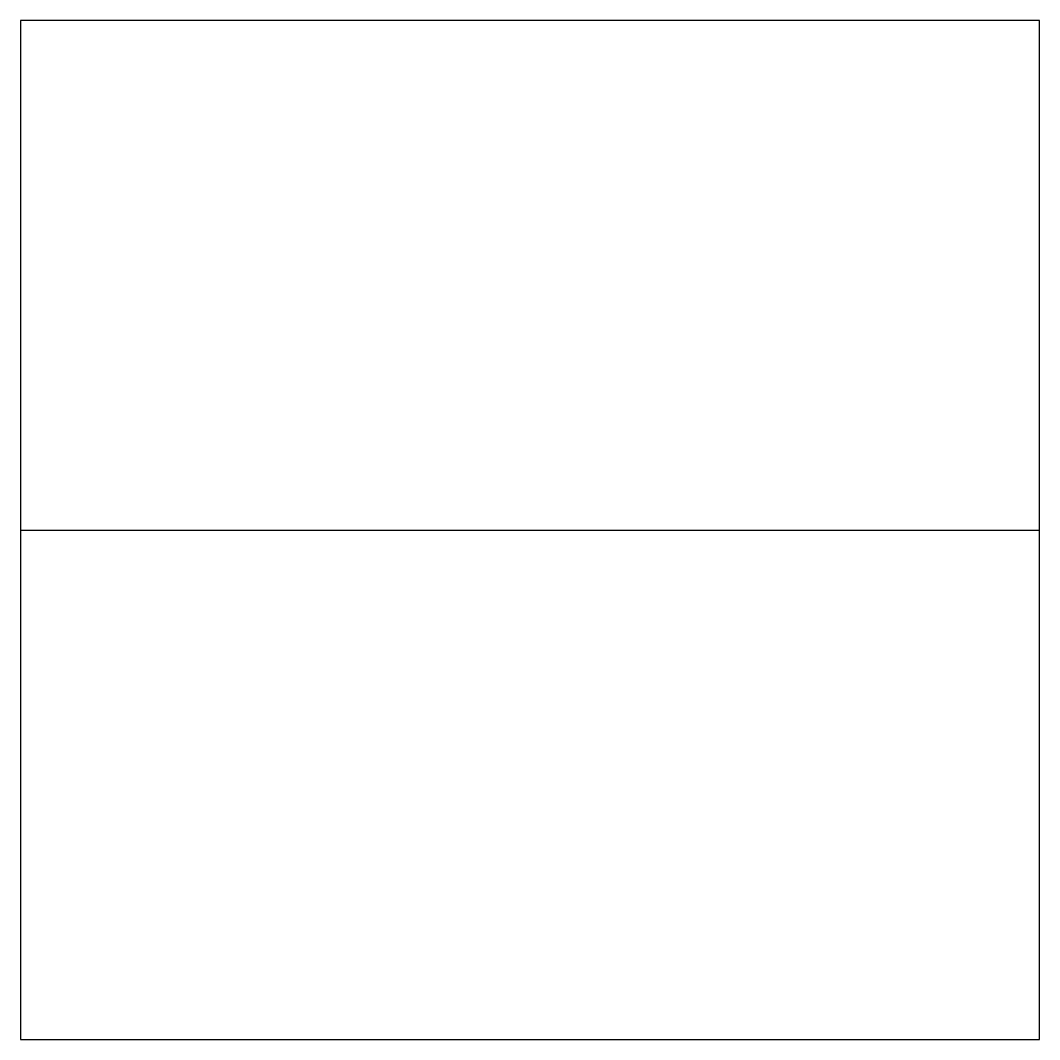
# Model space of a CAD drawing. Header units: millimetres. Extents: x -0.25 to 0.25, y -0.25 to 0.25.
import ezdxf

# ---------------------------------------------------------------- set-up
doc = ezdxf.new("R2010")
doc.units = ezdxf.units.MM

msp = doc.modelspace()

# ---------------------------------------------------------------- linework, layer by layer
at = {"color": 4, "true_color": 0x00ffff, "elevation": 22.13}
msp.add_lwpolyline([(-0.25, -0.25), (0.25, -0.25), (0.25, 0.25), (-0.25, 0.25)], close=True, dxfattribs=at)
at = {"color": 4, "true_color": 0x00ffff, "elevation": 44.45}
msp.add_lwpolyline([(-0.25, 0), (0.25, 0)], dxfattribs=at)

doc.saveas('drawing.dxf')
